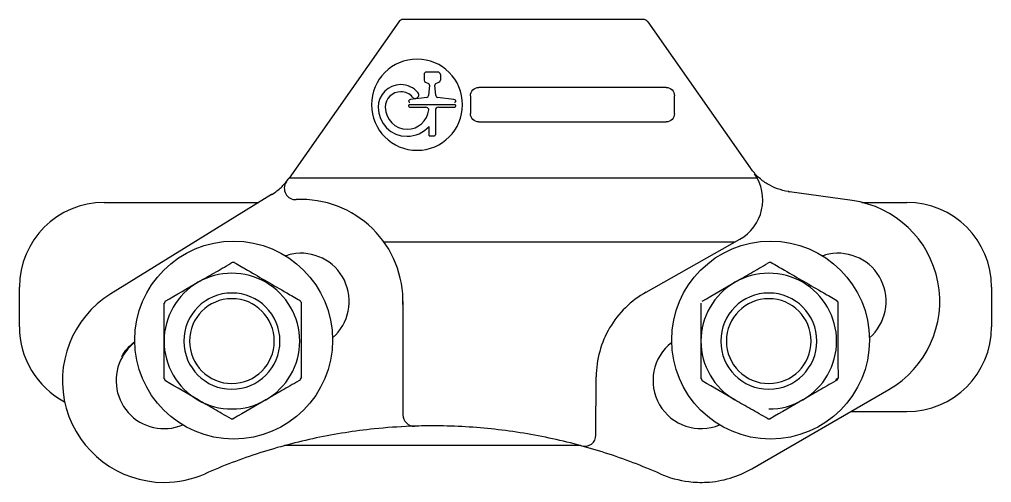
# Model space of a CAD drawing. Header units: millimetres. Extents: x -19541 to 104079, y -3200 to 10399.
# Drawn here: x -14288.7 to -14030.7, y 1029 to 1151.8 of the extents above; entities that cross this region are included whole.
import ezdxf

# ---------------------------------------------------------------- set-up
doc = ezdxf.new("R2010")
doc.units = ezdxf.units.MM
doc.layers.add('KTHUOC', color=2, linetype='Continuous')

msp = doc.modelspace()

# ---------------------------------------------------------------- linework, layer by layer
at = {"layer": 'KTHUOC'}
for p, q in [((-14188.065, 1151.119), (-14217.135, 1109.703)), ((-14123.197, 1151.757), (-14186.837, 1151.757)), ((-14121.97, 1151.119), (-14094.75, 1112.427)), ((-14177.652, 1137.808), (-14180.718, 1137.808)), ((-14181.343, 1137.183), (-14181.343, 1135.691)), ((-14177.019, 1137.175), (-14177.019, 1135.691)), ((-14180.963, 1135.111), (-14180.167, 1134.763)), ((-14179.916, 1134.345), (-14180.124, 1131.588)), ((-14178.238, 1131.588), (-14178.446, 1134.345)), ((-14178.194, 1134.763), (-14177.399, 1135.111)), ((-14117.107, 1133.738), (-14166.797, 1133.738)), ((-14180.579, 1131.106), (-14184.949, 1130.512)), ((-14173.413, 1130.512), (-14177.783, 1131.106)), ((-14169.035, 1131.5), (-14169.035, 1126.81)), ((-14114.869, 1126.81), (-14114.869, 1131.5)), ((-14185.139, 1129.212), (-14173.223, 1129.212)), ((-14184.85, 1128.474), (-14180.868, 1128.474)), ((-14178.337, 1127.63), (-14178.337, 1121.192)), ((-14177.493, 1128.474), (-14173.512, 1128.474)), ((-14180.025, 1120.88), (-14180.025, 1123.411)), ((-14166.797, 1124.572), (-14117.107, 1124.572)), ((-14180.025, 1120.88), (-14178.65, 1120.88)), ((-14217.169, 1109.728), (-14092.942, 1109.728)), ((-14221.824, 1105.315), (-14264.497, 1078.995)), ((-14221.822, 1105.311), (-14221.824, 1105.315)), ((-14084.363, 1106.084), (-14084.364, 1106.08)), ((-14067.71, 1103.753), (-14084.363, 1106.084)), ((-14266.224, 1103.268), (-14225.15, 1103.268)), ((-14065.133, 1103.268), (-14053.223, 1103.268)), ((-14192.054, 1092.839), (-14098.968, 1092.839)), ((-14122.365, 1079.451), (-14097.542, 1093.475)), ((-14232.256, 1087.318), (-14232.588, 1087.125)), ((-14089.756, 1087.318), (-14090.088, 1087.125)), ((-14288.724, 1070.272), (-14288.724, 1080.768)), ((-14264.497, 1078.995), (-14264.495, 1078.992)), ((-14030.723, 1080.768), (-14030.723, 1070.272)), ((-14186.953, 1077.019), (-14186.953, 1046.923)), ((-14078.673, 1066.859), (-14078.673, 1066.859)), ((-14062.798, 1066.859), (-14062.798, 1066.859)), ((-14214.242, 1056.149), (-14214.58, 1055.953)), ((-14135.719, 1041.567), (-14135.643, 1056.987)), ((-14071.747, 1056.146), (-14072.08, 1055.953)), ((-14071.468, 1056.63), (-14071.8, 1056.437)), ((-14094.328, 1032.639), (-14057.955, 1053.639)), ((-14057.955, 1053.639), (-14057.957, 1053.643)), ((-14062.798, 1050.984), (-14062.798, 1050.984)), ((-14068.111, 1047.772), (-14053.223, 1047.772)), ((-14139.803, 1038.768), (-14218.348, 1038.768)), ((-14239.459, 1031.306), (-14239.46, 1031.31)), ((-14118.693, 1031.306), (-14118.691, 1031.31)), ((-14118.361, 1031.14), (-14118.361, 1031.14))]:
    msp.add_line(p, q, dxfattribs=at)
for centre in [(-14231.869, 1066.755), (-14089.369, 1066.755)]:
    msp.add_circle(centre, 26.246, dxfattribs=at)
for centre, radius, start, end in [((-14186.837, 1150.257), 1.5, 90, 144.9349), ((-14123.197, 1150.257), 1.5, 35.0651, 90), ((-14183.202, 1129.155), 12.083, 90, 270), ((-14183.202, 1129.155), 12.083, 270, 90), ((-14180.718, 1137.183), 0.625, 90, 180), ((-14177.652, 1137.175), 0.633, 0, 90), ((-14180.71, 1135.691), 0.633, 180, 246.42529), ((-14177.652, 1135.691), 0.633, 293.57471, 0), ((-14187.513, 1128.474), 6.012, 90, 180), ((-14187.513, 1128.474), 6.012, 40.62082, 90), ((-14180.336, 1134.377), 0.422, 355.66769, 66.42529), ((-14178.026, 1134.377), 0.422, 113.57471, 184.33231), ((-14187.513, 1128.474), 4.113, 90, 180), ((-14187.513, 1128.474), 4.113, 40.62082, 90), ((-14185.126, 1130.104), 0.312, 130.36683, 200.18341), ((-14184.85, 1129.78), 0.738, 97.74034, 130.36683), ((-14183.67, 1131.77), 0.949, 220.62082, 270), ((-14183.67, 1131.77), 0.949, 270, 40.62082), ((-14180.65, 1131.628), 0.527, 277.74034, 355.66769), ((-14177.712, 1131.628), 0.527, 184.33231, 262.25966), ((-14173.512, 1129.78), 0.738, 49.63317, 82.25966), ((-14173.236, 1130.104), 0.312, 339.81659, 49.63317), ((-14185.825, 1128.474), 7.699, 180, 270), ((-14185.825, 1128.474), 5.801, 180, 270), ((-14185.825, 1128.474), 5.801, 270, 352.92575), ((-14185.139, 1128.899), 0.312, 158.60907, 227.21814), ((-14185.139, 1128.899), 0.312, 90, 158.60907), ((-14185.126, 1130.104), 0.312, 200.18341, 270), ((-14184.85, 1129.212), 0.738, 227.21814, 270), ((-14180.868, 1127.63), 0.844, 25.45285, 90), ((-14180.488, 1127.811), 0.422, 352.92575, 25.45285), ((-14177.493, 1127.63), 0.844, 90, 180), ((-14173.512, 1129.212), 0.738, 270, 312.78186), ((-14173.236, 1130.104), 0.312, 270, 339.81659), ((-14173.223, 1128.899), 0.312, 21.39093, 90), ((-14173.223, 1128.899), 0.312, 312.78186, 21.39093), ((-14185.825, 1128.474), 7.699, 270, 318.88791), ((-14178.65, 1121.192), 0.312, 270, 315), ((-14178.65, 1121.192), 0.312, 315, 0), ((-14103.444, 1103.923), 12, 299.46423, 34.99898), ((-14215.427, 1106.985), 3, 145.00102, 272.85782), ((-14266.224, 1080.768), 22.5, 90, 180), ((-14213.932, 1077.03), 26.992, 358.26803, 92.85782), ((-14071.453, 1077.018), 26.992, 300, 82.03121), ((-14053.223, 1080.768), 22.5, 0, 90), ((-14213.953, 1077.018), 12.75, 101.25376, 108.90098), ((-14213.953, 1077.018), 12.75, 310.71701, 101.25376), ((-14071.453, 1077.018), 12.75, 101.25376, 108.90098), ((-14071.453, 1077.018), 12.75, 310.71701, 101.25376), ((-14231.965, 1066.698), 20.625, 90.0152, 90.79233), ((-14231.965, 1066.698), 20.625, 89.23807, 90.0152), ((-14089.465, 1066.698), 20.625, 90.0152, 90.79233), ((-14089.465, 1066.698), 20.625, 89.23807, 90.0152), ((-14232.343, 1066.478), 18, 90.0152, 120.0152), ((-14232.343, 1066.478), 18, 60.0152, 90.0152), ((-14089.843, 1066.478), 18, 90.0152, 120.0152), ((-14089.843, 1066.478), 18, 60.0152, 90.0152), ((-14232.343, 1066.478), 18, 120.0152, 180.0152), ((-14232.343, 1066.478), 18, 0.0152, 60.0152), ((-14089.843, 1066.478), 18, 120.0152, 180.0152), ((-14089.843, 1066.478), 18, 0.0152, 60.0152), ((-14250.326, 1056.018), 26.992, 121.66521, 270), ((-14232.343, 1066.478), 12.75, 90.0152, 270.0152), ((-14232.343, 1066.478), 12.75, 270.0152, 90.0152), ((-14089.843, 1066.478), 12.75, 90.0152, 270.0152), ((-14089.843, 1066.478), 12.75, 270.0152, 90.0152), ((-14232.297, 1066.505), 20.625, 149.23807, 150.79233), ((-14232.343, 1066.478), 11.25, 90.0152, 270.0152), ((-14232.343, 1066.478), 11.25, 270.0152, 90.0152), ((-14231.965, 1066.698), 20.625, 29.23807, 30.79233), ((-14089.843, 1066.478), 11.25, 90.0152, 270.0152), ((-14089.843, 1066.478), 11.25, 270.0152, 90.0152), ((-14089.465, 1066.698), 20.625, 29.23807, 30.79233), ((-14266.224, 1070.272), 22.5, 180, 242.16688), ((-14053.223, 1070.272), 22.5, 270, 0), ((-14250.326, 1056.018), 12.75, 127.56324, 150.32986), ((-14232.343, 1066.478), 18, 180.0152, 240.0152), ((-14232.343, 1066.478), 18, 300.0152, 0.0152), ((-14107.826, 1056.018), 12.75, 127.61579, 292.8068), ((-14089.843, 1066.478), 18, 180.0152, 240.0152), ((-14089.843, 1066.478), 18, 300.0152, 0.0152), ((-14250.326, 1056.018), 12.75, 150.32986, 292.8068), ((-14232.297, 1066.505), 20.625, 209.23807, 210.79233), ((-14231.965, 1066.698), 20.625, 329.23807, 330.79233), ((-14089.797, 1066.505), 20.625, 209.23807, 210.79233), ((-14089.797, 1066.505), 20.625, 329.23807, 330.79233), ((-14089.465, 1066.698), 20.625, 329.23807, 330.79233), ((-14232.343, 1066.478), 18, 240.0152, 270.0152), ((-14232.343, 1066.478), 18, 270.0152, 300.0152), ((-14089.843, 1066.478), 18, 270.0152, 300.0152), ((-14232.297, 1066.505), 20.625, 269.23807, 270.0152), ((-14232.297, 1066.505), 20.625, 270.0152, 270.79233), ((-14183.953, 1046.923), 3, 180, 271.82722), ((-14089.797, 1066.505), 20.625, 269.23807, 270.0152), ((-14089.797, 1066.505), 20.625, 270.0152, 270.79233), ((-14138.719, 1041.582), 3, 254.70768, 359.71455), ((-14250.326, 1056.018), 26.992, 270, 293.73721)]:
    msp.add_arc(centre, radius, start, end, dxfattribs=at)
at = {"layer": 'KTHUOC', "extrusion": (0, 0, -1)}
for centre, major_axis, start_param, end_param in [((-14166.773, 1131.476), (-1.608, 1.608), 5.5032504, 7.0631203), ((-14117.132, 1131.476), (1.608, 1.608), 5.5032504, 7.0631203), ((-14166.773, 1126.835), (1.608, 1.608), 2.3616577, 3.9215276), ((-14117.132, 1126.835), (-1.608, 1.608), 2.3616577, 3.9215276)]:
    msp.add_ellipse(centre, major_axis=major_axis, ratio=0.9891328, start_param=start_param, end_param=end_param, dxfattribs=at)
at = {"layer": 'KTHUOC'}
for centre, major_axis, ratio, start_param, end_param in [((-14095.364, 1111.997), (0.614, 0.43), 0.1752329, 6.1768321, 6.2831853), ((-14095.218, 1111.789), (0.611, 0.435), 0.0997223, 6.1772122, 6.2831839), ((-14216.784, 1108.98), (-0.61, 0.436), 0.0877044, 0.0000008, 0.1055161), ((-14216.613, 1109.221), (-0.614, 0.43), 0.175233, 0, 0.1063532), ((-14221.184, 1104.83), (-0.4, 0.635), 0.0876037, 0.0000007, 0.1055246), ((-14084.795, 1105.389), (0.112, 0.742), 0.0991387, 6.1769879, 6.2831835), ((-14107.325, 1055.725), (-25.967, 11.96), 0.9444218, 5.6826006, 6.1866358), ((-14107.325, 1055.725), (-25.967, 11.96), 0.9444218, 6.1866358, 6.6906711)]:
    msp.add_ellipse(centre, major_axis=major_axis, ratio=ratio, start_param=start_param, end_param=end_param, dxfattribs=at)
for points in [[(-14094.607, 1112.225), (-14094.655, 1112.292), (-14094.703, 1112.36), (-14094.75, 1112.427)], [(-14094.745, 1112.413), (-14094.699, 1112.347), (-14094.653, 1112.281), (-14094.606, 1112.216)], [(-14219.294, 1107.232), (-14218.942, 1107.564), (-14218.271, 1108.262), (-14217.675, 1109.017), (-14217.395, 1109.408)], [(-14217.395, 1109.408), (-14217.34, 1109.485), (-14217.286, 1109.561), (-14217.232, 1109.638)], [(-14217.228, 1109.651), (-14217.283, 1109.573), (-14217.338, 1109.495), (-14217.394, 1109.416)], [(-14221.587, 1105.458), (-14220.772, 1105.97), (-14220, 1106.567), (-14219.294, 1107.232)], [(-14221.583, 1105.465), (-14221.663, 1105.415), (-14221.744, 1105.364), (-14221.824, 1105.315)], [(-14221.822, 1105.311), (-14221.743, 1105.36), (-14221.665, 1105.409), (-14221.587, 1105.458)], [(-14084.363, 1106.084), (-14084.47, 1106.099), (-14084.577, 1106.115), (-14084.683, 1106.131)], [(-14084.676, 1106.126), (-14084.572, 1106.11), (-14084.468, 1106.095), (-14084.364, 1106.08)], [(-14241.348, 1082.064), (-14239.92, 1082.889), (-14237.133, 1084.499), (-14234.182, 1086.204), (-14232.588, 1087.125)], [(-14098.848, 1082.064), (-14097.42, 1082.889), (-14094.633, 1084.499), (-14091.682, 1086.204), (-14090.088, 1087.125)], [(-14250.015, 1077.057), (-14246.89, 1078.863), (-14244.202, 1080.415), (-14241.348, 1082.064)], [(-14107.515, 1077.057), (-14104.39, 1078.863), (-14101.702, 1080.415), (-14098.848, 1082.064)], [(-14250.335, 1066.478), (-14250.336, 1068.127), (-14250.33, 1071.343), (-14250.309, 1074.74), (-14250.295, 1076.573)], [(-14107.835, 1066.478), (-14107.836, 1068.127), (-14107.83, 1071.343), (-14107.809, 1074.74), (-14107.795, 1076.573)], [(-14261.545, 1062.41), (-14261.113, 1063.174), (-14260.093, 1064.615), (-14258.803, 1065.82), (-14258.103, 1066.351)], [(-14250.284, 1056.437), (-14250.317, 1060.066), (-14250.333, 1063.181), (-14250.335, 1066.478)], [(-14107.784, 1056.437), (-14107.817, 1060.066), (-14107.833, 1063.181), (-14107.835, 1066.478)], [(-14241.331, 1050.892), (-14244.187, 1052.541), (-14246.876, 1054.111), (-14250.004, 1055.953)], [(-14214.58, 1055.953), (-14216.174, 1055.032), (-14219.125, 1053.327), (-14221.912, 1051.717), (-14223.339, 1050.892)], [(-14098.831, 1050.892), (-14101.687, 1052.541), (-14104.376, 1054.111), (-14107.504, 1055.953)], [(-14072.08, 1055.953), (-14073.674, 1055.032), (-14076.625, 1053.327), (-14079.412, 1051.717), (-14080.839, 1050.892)], [(-14232.566, 1045.885), (-14234.161, 1046.788), (-14237.114, 1048.466), (-14239.903, 1050.068), (-14241.331, 1050.892)], [(-14223.339, 1050.892), (-14226.193, 1049.243), (-14228.881, 1047.691), (-14232.007, 1045.885)], [(-14090.066, 1045.885), (-14091.661, 1046.788), (-14094.614, 1048.466), (-14097.403, 1050.068), (-14098.831, 1050.892)], [(-14080.839, 1050.892), (-14083.693, 1049.243), (-14086.381, 1047.691), (-14089.507, 1045.885)]]:
    msp.add_open_spline(points, degree=3, dxfattribs=at)
for points, knots in [([(-14084.683, 1106.131), (-14086.656, 1106.428), (-14088.554, 1107.119), (-14091.11, 1108.687), (-14091.908, 1109.294), (-14093.368, 1110.658), (-14094.028, 1111.412), (-14094.607, 1112.225)], [0, 0, 0, 0, 0.5, 0.5, 0.75, 0.75, 1, 1, 1, 1]), ([(-14231.696, 1087.318), (-14230.453, 1086.594), (-14227.392, 1084.813), (-14224.692, 1083.249), (-14221.306, 1081.294), (-14218.597, 1079.735), (-14215.513, 1077.968), (-14214.258, 1077.25)], [0, 0, 0, 0, 0.1875, 0.5, 0.5, 0.8125, 1, 1, 1, 1]), ([(-14089.196, 1087.318), (-14087.953, 1086.594), (-14084.892, 1084.813), (-14082.192, 1083.249), (-14078.806, 1081.294), (-14076.097, 1079.735), (-14073.013, 1077.968), (-14071.758, 1077.25)], [0, 0, 0, 0, 0.1875, 0.5, 0.5, 0.8125, 1, 1, 1, 1]), ([(-14213.979, 1076.766), (-14213.984, 1075.32), (-14213.993, 1071.766), (-14213.996, 1068.64), (-14213.993, 1064.731), (-14213.988, 1061.61), (-14213.974, 1058.069), (-14213.968, 1056.63)], [0, 0, 0, 0, 0.1875, 0.5, 0.5, 0.8125, 1, 1, 1, 1]), ([(-14071.479, 1076.766), (-14071.484, 1075.32), (-14071.493, 1071.766), (-14071.496, 1068.64), (-14071.493, 1064.731), (-14071.488, 1061.61), (-14071.474, 1058.069), (-14071.468, 1056.63)], [0, 0, 0, 0, 0.1875, 0.5, 0.5, 0.8125, 1, 1, 1, 1]), ([(-14179.076, 1044), (-14181.019, 1044), (-14186.192, 1043.9), (-14196.544, 1043.162), (-14204.882, 1041.854), (-14215.011, 1039.724), (-14220.025, 1038.396), (-14229.878, 1035.231), (-14234.724, 1033.393), (-14239.46, 1031.31)], [0, 0, 0, 0, 0.09375, 0.25, 0.5, 0.5, 0.75, 0.75, 1, 1, 1, 1]), ([(-14118.691, 1031.31), (-14121.05, 1032.347), (-14125.824, 1034.301), (-14130.689, 1036.006), (-14138.07, 1038.379), (-14148.113, 1041.047), (-14163.548, 1043.466), (-14173.914, 1044), (-14179.076, 1044)], [0, 0, 0, 0, 0.125, 0.25, 0.25, 0.5, 0.75, 1, 1, 1, 1]), ([(-14118.693, 1031.306), (-14116.273, 1030.242), (-14113.714, 1029.541), (-14109.531, 1029.03), (-14106.878, 1028.941), (-14103.207, 1029.357), (-14099.082, 1030.324), (-14096.159, 1031.582), (-14094.328, 1032.639)], [0, 0, 0, 0, 0.3125, 0.3125, 0.5, 0.625, 0.75, 1, 1, 1, 1])]:
    msp.add_open_spline(points, degree=3, knots=knots, dxfattribs=at)

doc.saveas('drawing.dxf')
